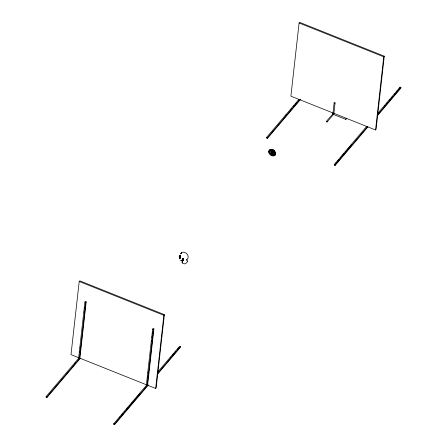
<?xml version="1.0" encoding="UTF-8"?>
<svg xmlns="http://www.w3.org/2000/svg" width="447" height="447" viewBox="0 0 447 447"><rect width="100%" height="100%" fill="white"/><g stroke="black" fill="none" stroke-linecap="round" stroke-linejoin="round"><path stroke-width="0.67" d="M179.755 256.181L180.18 257.26L180.437 257.07L180.091 257.299L179.912 256.209M179.895 256.813L180.18 257.26L179.945 255.98C179.118 255.494 180.096 257.768 179.107 256.544M187.198 260.724L187.539 261.411L187.237 261.97L185.594 263.708C184.304 264.138 181.298 263.518 182.214 261.769M333.121 114.236L333.266 113.706M180.119 255.321L179.7 255.93L179.845 255.371M182.27 261.517L182.197 262.283M183.114 260.171L183.242 259.355L182.728 258.662L183.03 259.623L182.326 259.964L182.471 258.606L183.276 258.897L183.393 259.998M179.929 258.271L179.895 258.601L179.895 257.433M182.203 259.333L182.454 260.366L182.192 259.651M179.906 257.539L179.61 258.187M146.75 384.906L79.89 358.187L86.204 301.854L85.36 301.513L84.919 302.032L78.605 358.365L46.142 396.523L46.058 397.254L46.901 397.595L80.259 358.388M46.901 397.595L46.985 396.863L79.449 358.701L85.768 302.368L86.204 301.854M148.415 384.917L114.616 424.65L113.767 424.309L113.851 423.583L146.314 385.42L152.634 329.087L153.07 328.573L153.919 328.908L147.599 385.241L155.64 388.454L156.187 387.812L164.395 314.649L79.756 280.828L79.208 281.476L71 354.633L79.041 357.846M79.655 352.353L79.812 350.979M80.119 348.23L80.276 346.855M84.125 312.509L84.282 311.134M84.589 308.385L84.746 307.011M114.616 424.65L114.695 423.918L147.158 385.761L153.477 329.422L153.919 328.908M147.599 377.346L147.756 375.972M148.063 373.228L148.214 371.854M151.606 341.625L151.762 340.251M152.069 337.502L152.226 336.127M152.533 333.378L152.684 332.004M155.64 388.454L163.848 315.297L164.395 314.649M179.51 257.064L179.806 257.221L179.85 256.5M157.635 372.111L179.655 346.229L180.499 346.57L180.42 347.302L157.433 374.318M298.937 99.368L266.58 137.397L266.501 138.129L267.345 138.469L300.697 99.262M267.345 138.469L267.429 137.737L299.781 99.709M272.53 152.595L272.15 152.064L272.614 151.863L272.972 152.488L272.53 152.595L272.698 151.131M299.099 22.993L290.896 96.155L375.536 129.976L376.083 129.334L384.286 56.171L299.646 22.35L299.099 22.993L383.738 56.814L384.286 56.171M332.892 113.907L334.132 102.849L334.579 102.642L335.077 102.966L333.848 113.94C333.713 114.678 332.3 113.856 333.227 113.622M366.646 126.423L334.295 164.457L334.211 165.189L335.054 165.524L367.959 126.853M335.054 165.524L335.138 164.792L367.49 126.764M375.536 129.976L383.738 56.814M377.424 115.723L400.858 88.176L400.942 87.444L400.099 87.104L400.015 87.835L398.663 89.428M183.164 259.523L182.924 259.986L182.303 259.696M335.077 102.966L334.624 103.257L334.127 102.933M179.884 257.55L179.733 257.953M179.688 258.332L179.739 258.897M182.253 259.629L182.527 259.226L182.499 259.612M179.526 256.371L179.51 256.058M273.246 151.12C275.866 152.136 272.022 154.601 271.77 151.483C272.709 149.315 275.402 153.455 272.754 152.857M183.209 260.12L182.717 258.684L182.555 259.271M179.448 256.857L179.677 256.746M182.454 260.366C184.265 260.757 182.493 258.433 182.532 258.657M180.08 256.975L180.286 256.6L180.08 256.975L179.901 256.461M179.929 256.667L179.56 256.36L179.917 255.907M272.122 155.344L271.86 155.394M181.94 260.919L182.018 260.618L182.024 261.082M272.72 153.058C271.826 152.779 270.938 151.298 271.988 150.7L272.167 150.941M181.705 260.428L181.845 260.797M179.308 256.718L179.599 257.086M186.902 259.288L186.796 259.903M182.968 259.958L182.851 259.411M183.186 259.819C181.717 259.97 183.007 260.953 183.449 259.852C183.778 258.556 181.415 258.668 183.041 258.645L183.432 259.416M179.901 258.444L179.89 257.751L179.873 258.433M182.259 262.216L182.633 261.64M179.599 256.986L179.42 256.584L179.627 257.053M272.352 150.192L272.519 149.896M179.968 256.913L179.565 256.366L179.755 256.924M182.84 259.998L182.873 259.662M179.638 256.818L179.806 256.561M180.353 255.131L180.286 255.427M182.342 258.886L182.734 258.684L183.181 259.204M180.895 253.483C183.7 249.331 191.461 255.919 186.684 259.858M182.225 259.936L182.56 260.137M179.895 256.533L179.923 256.025L179.878 256.707M182.315 259.757L182.94 259.836L182.667 259.718M333.266 113.504L326.411 121.31L326.511 121.869L327.103 121.97L333.685 114.231L333.669 113.767M332.993 113.577L333.093 114.136L333.685 114.231M327.103 121.97L327.003 121.405L326.411 121.31M179.621 258.522L179.968 258.198M179.616 258.668L179.867 258.372M180.571 253.924L181.096 253.253M74.453 363.88L75.353 362.819M285.879 115.348L286.784 114.292M290.841 109.521L291.74 108.465M293.092 106.872L294.444 105.285M295.797 103.693L296.696 102.637M298.048 101.044L299.401 99.457M377.553 113.605L400.099 87.104M113.767 424.309L114.672 423.253M119.176 417.956L120.075 416.895M121.88 414.777L122.78 413.715M124.132 412.128L125.037 411.067M126.389 409.48L127.741 407.887M129.094 406.301L130.446 404.708M131.345 403.652L132.698 402.06M134.05 400.473L135.402 398.88M136.301 397.824L139.911 393.583M170.106 358.086L171.011 357.03M172.81 354.907L173.715 353.851M175.068 352.258L175.967 351.202M177.766 349.079L178.671 348.023M335.563 163.596L336.462 162.54M337.815 160.948L339.167 159.361M340.519 157.769L341.871 156.182M342.776 155.12L344.129 153.533M345.481 151.941L346.833 150.354M347.732 149.292L351.789 144.526M384.241 106.38L385.141 105.319M386.493 103.732L387.393 102.67M389.197 100.553L390.097 99.491M391.449 97.904L392.801 96.312M394.153 94.725L395.059 93.663M396.411 92.076L397.763 90.484M157.584 373.508L180.499 346.57M377.497 115.002L400.942 87.444M273.497 151.321L273.631 151.164A1.721 0.33 38.7 0 1 273.486 150.868M182.315 260.009L182.527 259.975M179.839 255.595L179.219 256.042M272.223 152.511L272.067 152.634A1.721 1.687 48.9 0 1 271.295 153.924M183.242 259.701L182.901 259.869M183.27 260.193L182.75 260.305M345.894 119.41L346.224 118.522L345.855 119.405L333.16 114.331M182.706 259.511L182.41 258.953M274.179 155.198L273.519 155.355A1.721 1.464 -87.6 0 1 273.324 155.042M182.722 259.908L183.225 259.238M273.855 151.824L274.078 151.784A1.721 0.503 63.4 0 0 274.285 152.047M181.286 260.562L182.074 260.204M271.865 152.008L271.62 152.014A1.721 1.514 -11.4 0 0 270.843 151.986M180.828 260.59L180.437 260.478M186.639 260.657L187.455 260.97M266.58 137.397L267.429 137.737M334.295 164.457L335.138 164.792M272.15 152.064L272.994 152.399M79.208 281.476L163.848 315.297M84.919 302.032L85.768 302.368M152.634 329.087L153.477 329.422M78.605 358.365L79.449 358.701M146.314 385.42L147.158 385.761M46.142 396.523L46.985 396.863M113.851 423.583L114.695 423.918M182.588 258.763L183.253 259.88M269.005 151.399L269.055 151.371M182.896 258.813L182.817 259.355M273.748 152.762L273.95 152.947A1.721 0.972 82.9 0 1 274.262 153.254M271.972 151.069L271.748 150.851A1.721 1.045 -4.1 0 1 270.608 150.768M272.581 149.996A3.341 2.364 40.4 0 1 274.017 150.93L274.994 152.298A3.341 2.364 40.4 0 1 275.223 153.036M272.782 155.327A3.341 2.364 40.4 0 1 270.564 154.176L269.591 152.807A3.341 2.364 40.4 0 1 269.513 150.751M182.728 259.087L182.521 258.768L182.65 259.12M182.884 259.165L183.03 259.623M272.407 150.885L272.29 150.622L272.681 150.896M179.593 256.366L179.716 256.824M273.313 152.947L273.408 153.176A1.721 1.464 -87.6 0 0 273.128 154.293M272.905 150.097A1.363 0.967 40.4 0 1 274.603 151.438M272.832 150.181A1.363 0.967 40.4 0 1 274.441 151.22M272.776 150.052A1.52 1.073 40.4 0 1 274.564 151.209M271.983 154.466A0.676 0.654 79.5 0 1 272.569 153.489A0.676 0.62 -89.8 0 1 272.787 154.109M274.626 154.075A1.721 0.972 82.9 0 1 274.693 154.461M273.19 154.684A1.721 1.464 -87.6 0 1 273.151 154.489M269.223 152.852A3.805 2.688 40.4 0 1 270.636 149.41A3.805 2.688 40.4 0 1 275.084 151.723A3.805 2.688 40.4 0 1 274.447 155.573M271.972 155.472A3.805 2.688 40.4 0 1 271.111 155.025M275.246 153.734A3.341 2.364 40.4 0 1 275.073 154.355M273.793 150.829A1.721 0.33 38.7 0 1 274.017 150.93M271.128 154.019A1.721 1.687 48.9 0 1 270.564 154.176M269.591 152.807A1.721 1.514 -11.4 0 1 269.82 152.516M271.061 149.751A1.721 0.553 14.4 0 1 271.245 149.812M271.58 149.952A1.721 0.553 14.4 0 1 271.988 150.186M270.597 151.052A0.676 0.481 -8.4 0 1 270.938 151.192M181.281 253.091L181.091 253.298L181.728 252.6L181.281 253.091M270.083 152.762A2.727 1.928 40.4 0 0 274.268 154.433A2.727 1.928 40.4 0 0 272.525 150.466A2.727 1.928 40.4 0 0 270.083 152.762M274.966 152.366A1.721 0.503 63.4 0 0 274.994 152.298M269.412 153.014A3.341 2.364 40.4 0 0 274.536 155.059A3.341 2.364 40.4 0 0 272.402 150.203A3.341 2.364 40.4 0 0 269.412 153.014M269.044 153.058A3.805 2.688 40.4 0 0 274.877 155.388A3.805 2.688 40.4 0 0 272.452 149.857A3.805 2.688 40.4 0 0 269.044 153.058"/></g></svg>
